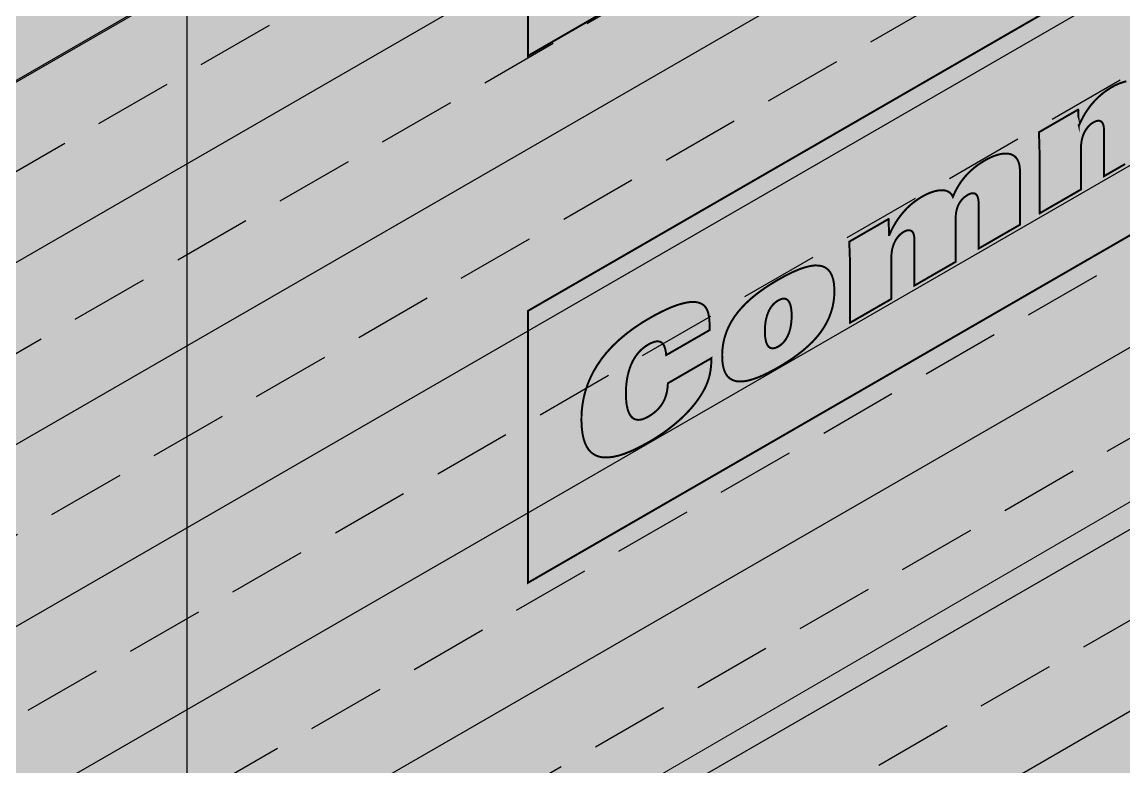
# Model space of a CAD drawing. Extents: x -263.2 to -212.2, y 313.3 to 379.3.
# Drawn here: x -245.456 to -242.835, y 360.67 to 362.443 of the extents above; entities that cross this region are included whole.
import ezdxf

# ---------------------------------------------------------------- set-up
doc = ezdxf.new("R2010")
doc.units = 0
doc.header["$LTSCALE"] = 1.5
doc.header["$MEASUREMENT"] = 0
doc.linetypes.add('DASHED', pattern=[0.75, 0.5, -0.25])
for name, color, linetype in [('DuPont Thru-Wall Flashing', 252, 'CONTINUOUS'), ('DUPONTLOGO', 250, 'CONTINUOUS'), ('FASTENING', 250, 'CONTINUOUS'), ('STRUCTURE', 250, 'CONTINUOUS')]:
    doc.layers.add(name, color=color, linetype=linetype)
doc.layers.add('EXTERIOR INSULATION', color=7, linetype='CONTINUOUS', true_color=0xcdd69f)
doc.layers.add('Tyvek CommercialWrap', color=7, linetype='DASHED', true_color=0x00538e)
doc.layers.add('Metal Stud', color=250, linetype='CONTINUOUS', lineweight=18)

# ---------------------------------------------------------------- blocks, each defined once
blk = doc.blocks.new('SS-DGG')
at = {"layer": 'STRUCTURE'}
h = blk.add_hatch(dxfattribs=at)
h.set_pattern_fill('AR-SAND', color=256, scale=0.25, style=0)
h.set_pattern_definition([(37.5, (15.99485, -57.45396), (-0.0157483, 0.481706), [0, -0.38, 0, -0.425, 0, -0.40625]), (7.5, (15.99485, -57.45396), (0.442444, 0.7055365), [0, -0.205, 0, -0.3425, 0, -0.13125]), (327.5, (15.68735, -57.45396), (0.7785355, 0.0014148), [0, -0.125, 0, -0.45, 0, -0.5875]), (317.5, (15.68735, -57.45396), (0.7515317, 0.219419), [0, -0.0625, 0, -0.295, 0, -0.3375])])
h.paths.add_polyline_path([(-0.0117, 0.0068), (-0.2192, 0.1179), (-8.1193, -4.4432), (-7.9193, -4.5587)])
h.paths.add_polyline_path([(-7.9076, -4.5654), (-8.1193, -4.4432, 0.022024), (-9.3058, -5.9412, 0.0603), (-9.803, -6.8341, 0.04506), (-10.1455, -7.9507, 0.020731), (-10.3947, -9.4372, -0.044799), (-10.5831, -10.3034, -0.020914), (-10.7727, -10.8302, -0.055655), (-11.0762, -11.3876, -0.016125), (-11.6807, -12.1961, -0.033704), (-12.1663, -12.7262), (-13.2257, -13.7367), (-13.0257, -13.8522), (-13.0257, -13.8776), (-12.0006, -12.8999, 0.033704), (-11.4932, -12.3459, 0.016125), (-10.8794, -11.525, 0.055655), (-10.5505, -10.9208, 0.020914), (-10.3541, -10.3752, 0.044799), (-10.1565, -9.467, -0.020731), (-9.9106, -8.0002, -0.04506), (-9.5808, -6.9248, -0.06032), (-9.1114, -6.0821, -0.022567)])
h.paths.add_polyline_path([(-13.0257, -13.8522), (-13.2257, -13.7367), (-13.2275, -16.9246), (-13.0257, -16.8081)])
h.paths.add_polyline_path([(-13.0257, -16.8081), (-13.2275, -16.9246), (-13.2289, -19.2531), (-13.0257, -19.1358)])
h.paths.add_polyline_path([(-13.0257, -19.1358), (-13.2289, -19.2531), (-13.2294, -20.135), (-13.0257, -20.2526)])
at = {"layer": 'STRUCTURE', "true_color": 0xffff42}
blk.add_hatch(color=51, dxfattribs=at).paths.add_polyline_path([(-9.9106, -8.0002, 0.020731), (-10.1565, -9.467, -0.044799), (-10.3541, -10.3752, -0.020914), (-10.5505, -10.9208, -0.055655), (-10.8794, -11.525, -0.016125), (-11.4932, -12.3459, -0.033704), (-12.0006, -12.8999), (-13.0257, -13.8776), (-13.0257, -20.2526), (0, -12.7322), (0, 0), (-7.9076, -4.5654, 0.022896), (-9.128, -6.105, 0.058555), (-9.5808, -6.9248, 0.04506)])
blk = doc.blocks.new('CW logo')
at = {"layer": 'DUPONTLOGO', "lineweight": 35, "true_color": 0x00538e}
h = blk.add_hatch(color=154, dxfattribs=at)
h.paths.add_polyline_path([(0, 2.3551), (-0.3621, 2.1461), (-0.3621, 2.4109), (0.6981, 3.023), (0.6981, 2.7582), (0.3277, 2.5443), (0.3277, 1.443), (0, 1.2538)])
h.paths.add_polyline_path([(1.5206, 3.0816), (1.0732, 1.5101), (0.7864, 1.3445), (0.9027, 1.7466), (0.5586, 2.5262), (0.8913, 2.7183), (1.0535, 2.1515), (1.0568, 2.1534), (1.2338, 2.916)])
h.paths.add_polyline_path([(1.8645, 2.3303), (1.5515, 3.0995), (1.8826, 3.2906), (2.0448, 2.7182), (2.0481, 2.7201), (2.2218, 3.4864), (2.5118, 3.6539), (2.2004, 2.5242)])
h.paths.add_polyline_path([(2.8011, 3.2741), (2.8012, 3.2529), (2.8019, 3.2325), (2.8033, 3.2131), (2.8055, 3.1948), (2.8086, 3.1778), (2.8127, 3.1622), (2.8177, 3.1481), (2.8239, 3.1358), (2.8312, 3.1253), (2.8397, 3.1167), (2.8495, 3.1104), (2.8606, 3.1062), (2.8732, 3.1046), (2.8873, 3.1054), (2.903, 3.109), (2.9202, 3.1155), (2.9392, 3.1249), (2.9553, 3.1344), (2.9695, 3.1439), (2.9831, 3.1539), (2.996, 3.1644), (3.0082, 3.1755), (3.0197, 3.1871), (3.0304, 3.1991), (3.0404, 3.2117), (3.0497, 3.2247), (3.0581, 3.2382), (3.0658, 3.2522), (3.0728, 3.2665), (3.0789, 3.2813), (3.0842, 3.2965), (3.0887, 3.312), (3.0923, 3.328), (3.0951, 3.3443), (3.097, 3.3522), (3.1027, 3.3555), (3.1133, 3.3616), (3.1279, 3.37), (3.1459, 3.3804), (3.1668, 3.3925), (3.1896, 3.4057), (3.2139, 3.4197), (3.2389, 3.4341), (3.2639, 3.4485), (3.2883, 3.4626), (3.3114, 3.4759), (3.3324, 3.4881), (3.3508, 3.4987), (3.3659, 3.5074), (3.3769, 3.5138), (3.3832, 3.5174), (3.3839, 3.5107), (3.3812, 3.4883), (3.3775, 3.466), (3.3727, 3.4438), (3.3669, 3.4217), (3.3602, 3.3998), (3.3527, 3.378), (3.3443, 3.3565), (3.3351, 3.3353), (3.3253, 3.3144), (3.3148, 3.2937), (3.3037, 3.2735), (3.292, 3.2537), (3.2798, 3.2342), (3.2672, 3.2153), (3.2542, 3.1968), (3.2409, 3.1789), (3.2274, 3.1616), (3.2146, 3.1454), (3.2015, 3.1296), (3.1879, 3.1142), (3.174, 3.0992), (3.1598, 3.0846), (3.1453, 3.0704), (3.1305, 3.0567), (3.1154, 3.0433), (3.1001, 3.0303), (3.0845, 3.0177), (3.0687, 3.0055), (3.0527, 2.9937), (3.0365, 2.9823), (3.0201, 2.9712), (3.0036, 2.9605), (2.9869, 2.9502), (2.9702, 2.9403), (2.9189, 2.912), (2.867, 2.8866), (2.819, 2.8669), (2.7747, 2.8529), (2.7342, 2.8444), (2.6973, 2.8417), (2.6639, 2.8446), (2.634, 2.8532), (2.6075, 2.8674), (2.5843, 2.8874), (2.5643, 2.9131), (2.5475, 2.9444), (2.5338, 2.9816), (2.523, 3.0244), (2.5152, 3.073), (2.5102, 3.1274), (2.5079, 3.1875), (2.5087, 3.2437), (2.5131, 3.2956), (2.5213, 3.3468), (2.5329, 3.3974), (2.5479, 3.447), (2.5661, 3.4956), (2.5872, 3.5431), (2.6111, 3.5892), (2.6378, 3.6338), (2.6669, 3.6769), (2.6983, 3.7182), (2.7319, 3.7576), (2.7675, 3.7949), (2.8049, 3.8301), (2.844, 3.863), (2.8846, 3.8934), (2.9265, 3.9212), (2.9757, 3.9497), (3.0296, 3.9767), (3.0792, 3.9968), (3.1245, 4.0102), (3.1656, 4.0171), (3.2028, 4.0177), (3.2362, 4.0122), (3.2659, 4.0008), (3.292, 3.9836), (3.3147, 3.9608), (3.3342, 3.9327), (3.3505, 3.8994), (3.3639, 3.861), (3.3744, 3.8179), (3.3822, 3.7701), (3.3875, 3.7179), (3.3904, 3.6614), (3.3907, 3.6145), (3.3825, 3.6098), (3.3641, 3.5992), (3.3368, 3.5834), (3.3021, 3.5633), (3.2612, 3.5398), (3.2157, 3.5135), (3.1668, 3.4853), (3.1161, 3.4559), (3.0647, 3.4263), (3.0143, 3.3972), (2.966, 3.3693), (2.9214, 3.3436), (2.8818, 3.3207), (2.8486, 3.3015), (2.8232, 3.2868), (2.8069, 3.2774)])
h.paths.add_polyline_path([(3.4854, 3.2661), (3.4854, 4.6323), (3.7967, 4.812), (3.7967, 3.4459)])
h.paths.add_polyline_path([(3.7967, 3.9757), (4.0803, 4.5594), (4.4195, 4.7553), (4.1409, 4.1952), (4.4604, 3.8291), (4.0917, 3.6161)])
h.paths.add_polyline_path([(3.0072, 3.5861), (3.031, 3.5998), (3.0523, 3.6121), (3.0702, 3.6225), (3.0841, 3.6305), (3.0961, 3.6374), (3.096, 3.6468), (3.0955, 3.6559), (3.0948, 3.6649), (3.0937, 3.6736), (3.0924, 3.6821), (3.0908, 3.6904), (3.0889, 3.6984), (3.0868, 3.7061), (3.0843, 3.7135), (3.0816, 3.7207), (3.0786, 3.7275), (3.0753, 3.734), (3.0718, 3.7402), (3.0679, 3.746), (3.0639, 3.7514), (3.0595, 3.7564), (3.0549, 3.761), (3.0501, 3.7651), (3.0449, 3.7686), (3.0396, 3.7716), (3.0339, 3.7741), (3.028, 3.7759), (3.0218, 3.7772), (3.0154, 3.7778), (3.0087, 3.7779), (3.0018, 3.7772), (2.9946, 3.7759), (2.9871, 3.7739), (2.9794, 3.7711), (2.9714, 3.7677), (2.9631, 3.7635), (2.9546, 3.7585), (2.9405, 3.7493), (2.9224, 3.736), (2.9059, 3.7218), (2.8911, 3.707), (2.8779, 3.6914), (2.8661, 3.6752), (2.8557, 3.6584), (2.8466, 3.6411), (2.8386, 3.6232), (2.8318, 3.6048), (2.826, 3.586), (2.8211, 3.5668), (2.817, 3.5472), (2.8137, 3.5272), (2.811, 3.5069), (2.8089, 3.4864), (2.8079, 3.471), (2.8125, 3.4737), (2.8227, 3.4796), (2.8377, 3.4882), (2.8565, 3.4991), (2.8785, 3.5118), (2.9029, 3.5258), (2.9287, 3.5408), (2.9552, 3.5561), (2.9817, 3.5713)], flags=16)
at = {"layer": 'DUPONTLOGO', "color": 154, "lineweight": 35, "true_color": 0x00538e, "const_width": 0.00471}
for points in [[(4.4855, 2.5897), (4.4855, 3.2366), (0, 0.647), (0, 0), (4.4855, 2.5897)], [(0, 2.3551), (-0.3621, 2.1461), (-0.3621, 2.4109), (0.6981, 3.023), (0.6981, 2.7582), (0.3277, 2.5443), (0.3277, 1.443), (0, 1.2538), (0, 2.3551)], [(1.4204, 0.9964), (1.4121, 0.9916), (1.404, 0.9869), (1.3962, 0.9824), (1.389, 0.9783), (1.3827, 0.9746), (1.3774, 0.9716), (1.3734, 0.9692), (1.3708, 0.9677), (1.3699, 0.9672), (1.3699, 0.9682), (1.3699, 0.9712), (1.3699, 0.9757), (1.3699, 0.9817), (1.3699, 0.9888), (1.3699, 0.9969), (1.3699, 1.0057), (1.3699, 1.0148), (1.3699, 1.0242), (1.3699, 1.0336), (1.3699, 1.0427), (1.3699, 1.0512), (1.3699, 1.059), (1.3699, 1.0658), (1.3699, 1.0713), (1.3699, 1.0753), (1.3699, 1.0776), (1.3699, 1.0792), (1.3697, 1.0822), (1.3694, 1.085), (1.3689, 1.0876), (1.3683, 1.0899), (1.3675, 1.092), (1.3665, 1.0939), (1.3653, 1.0954), (1.364, 1.0968), (1.3626, 1.0978), (1.361, 1.0986), (1.3592, 1.0991), (1.3573, 1.0993), (1.3553, 1.0992), (1.3531, 1.0988), (1.3507, 1.0982), (1.3483, 1.0972), (1.3456, 1.0959), (1.3429, 1.0943), (1.3403, 1.0924), (1.3377, 1.0904), (1.3352, 1.0881), (1.3328, 1.0856), (1.3305, 1.0828), (1.3283, 1.0799), (1.3262, 1.0768), (1.3243, 1.0734), (1.3225, 1.0699), (1.3209, 1.0662), (1.3195, 1.0622), (1.3183, 1.0581), (1.3172, 1.0538), (1.3164, 1.0494), (1.3158, 1.0447), (1.3154, 1.0399), (1.3153, 1.0349), (1.3153, 1.034), (1.3153, 1.0314), (1.3153, 1.0273), (1.3153, 1.022), (1.3153, 1.0156), (1.3153, 1.0084), (1.3153, 1.0005), (1.3153, 0.9923), (1.3153, 0.9839), (1.3153, 0.9755), (1.3153, 0.9674), (1.3153, 0.9598), (1.3153, 0.9528), (1.3153, 0.9467), (1.3153, 0.9418), (1.3153, 0.9381), (1.3153, 0.9361), (1.3152, 0.9356), (1.3137, 0.9347), (1.3106, 0.933), (1.3061, 0.9304), (1.3005, 0.9271), (1.2938, 0.9233), (1.2864, 0.919), (1.2785, 0.9145), (1.2703, 0.9097), (1.2619, 0.9049), (1.2537, 0.9002), (1.2458, 0.8956), (1.2384, 0.8913), (1.2318, 0.8875), (1.2261, 0.8842), (1.2216, 0.8817), (1.2185, 0.8799), (1.217, 0.879), (1.2169, 0.8794), (1.2169, 0.8819), (1.2169, 0.8863), (1.2169, 0.8922), (1.2169, 0.8995), (1.2169, 0.9079), (1.2169, 0.9171), (1.2169, 0.9268), (1.2169, 0.9369), (1.2169, 0.947), (1.2169, 0.9569), (1.2169, 0.9663), (1.2169, 0.975), (1.2169, 0.9827), (1.2169, 0.9891), (1.2169, 0.994), (1.2169, 0.9971), (1.2169, 0.9982), (1.2169, 1.0035), (1.2169, 1.0087), (1.2169, 1.0137), (1.2168, 1.0187), (1.2167, 1.0235), (1.2166, 1.0282), (1.2165, 1.0328), (1.2164, 1.0373), (1.2163, 1.0416), (1.2161, 1.0457), (1.216, 1.0497), (1.2159, 1.0535), (1.2157, 1.0572), (1.2155, 1.0607), (1.2154, 1.064), (1.2152, 1.0671), (1.215, 1.0699), (1.215, 1.0718), (1.2164, 1.0726), (1.2194, 1.0743), (1.2236, 1.0768), (1.229, 1.0799), (1.2354, 1.0836), (1.2424, 1.0876), (1.2499, 1.092), (1.2578, 1.0965), (1.2657, 1.1011), (1.2736, 1.1056), (1.2811, 1.11), (1.2881, 1.1141), (1.2945, 1.1177), (1.2999, 1.1208), (1.3041, 1.1233), (1.3071, 1.125), (1.3085, 1.1258), (1.3086, 1.1257), (1.3086, 1.1249), (1.3087, 1.1235), (1.3088, 1.1217), (1.3088, 1.1193), (1.3089, 1.1167), (1.309, 1.1137), (1.3091, 1.1106), (1.3093, 1.1074), (1.3094, 1.1042), (1.3095, 1.1011), (1.3096, 1.0981), (1.3097, 1.0953), (1.3098, 1.0929), (1.3099, 1.0908), (1.3099, 1.0893), (1.3099, 1.0883), (1.31, 1.0879), (1.31, 1.0879), (1.31, 1.0879), (1.31, 1.088), (1.31, 1.088), (1.3101, 1.088), (1.3101, 1.088), (1.3102, 1.0881), (1.3102, 1.0881), (1.3103, 1.0881), (1.3104, 1.0882), (1.3104, 1.0882), (1.3105, 1.0882), (1.3105, 1.0883), (1.3106, 1.0883), (1.3106, 1.0883), (1.3106, 1.0883), (1.3106, 1.0883), (1.3115, 1.0903), (1.3141, 1.0962), (1.317, 1.102), (1.3201, 1.1078), (1.3233, 1.1136), (1.3268, 1.1193), (1.3305, 1.1249), (1.3344, 1.1304), (1.3385, 1.1358), (1.3429, 1.1411), (1.3474, 1.1462), (1.3522, 1.1513), (1.3573, 1.1561), (1.3626, 1.1608), (1.3681, 1.1654), (1.3739, 1.1697), (1.3799, 1.1738), (1.3861, 1.1778), (1.3918, 1.181), (1.3972, 1.1838), (1.4025, 1.1863), (1.4078, 1.1885), (1.413, 1.1903), (1.4181, 1.1919), (1.4231, 1.1931)]]:
    blk.add_lwpolyline(points, dxfattribs=at)
for points in [[(0.7658, 0.7378), (0.7658, 0.743), (0.7658, 0.7482), (0.7657, 0.7533), (0.7657, 0.7582), (0.7656, 0.7631), (0.7655, 0.7678), (0.7654, 0.7724), (0.7653, 0.7768), (0.7651, 0.7811), (0.765, 0.7853), (0.7649, 0.7893), (0.7647, 0.7931), (0.7645, 0.7967), (0.7644, 0.8002), (0.7642, 0.8035), (0.764, 0.8066), (0.7639, 0.8095), (0.7638, 0.8114), (0.7653, 0.8122), (0.7682, 0.8139), (0.7725, 0.8164), (0.7779, 0.8195), (0.7842, 0.8231), (0.7912, 0.8272), (0.7988, 0.8315), (0.8066, 0.8361), (0.8146, 0.8407), (0.8224, 0.8452), (0.83, 0.8495), (0.837, 0.8536), (0.8433, 0.8572), (0.8487, 0.8604), (0.853, 0.8628), (0.8559, 0.8645), (0.8573, 0.8654), (0.8575, 0.8653), (0.8575, 0.8645), (0.8575, 0.8631), (0.8576, 0.8612), (0.8577, 0.8589), (0.8578, 0.8562), (0.8579, 0.8533), (0.858, 0.8502), (0.8581, 0.847), (0.8582, 0.8438), (0.8583, 0.8406), (0.8584, 0.8376), (0.8585, 0.8349), (0.8586, 0.8324), (0.8587, 0.8304), (0.8587, 0.8288), (0.8588, 0.8278), (0.8588, 0.8275), (0.8588, 0.8275), (0.8588, 0.8275), (0.8588, 0.8275), (0.8589, 0.8275), (0.8589, 0.8275), (0.859, 0.8276), (0.859, 0.8276), (0.8591, 0.8276), (0.8591, 0.8277), (0.8592, 0.8277), (0.8592, 0.8277), (0.8593, 0.8278), (0.8593, 0.8278), (0.8594, 0.8278), (0.8594, 0.8278), (0.8594, 0.8278), (0.8594, 0.8279), (0.8603, 0.8298), (0.863, 0.8357), (0.8658, 0.8416), (0.8689, 0.8474), (0.8722, 0.8531), (0.8756, 0.8588), (0.8793, 0.8644), (0.8832, 0.8699), (0.8874, 0.8753), (0.8917, 0.8806), (0.8963, 0.8858), (0.9011, 0.8908), (0.9061, 0.8957), (0.9114, 0.9004), (0.9169, 0.9049), (0.9227, 0.9092), (0.9287, 0.9134), (0.9349, 0.9173), (0.9407, 0.9206), (0.946, 0.9233), (0.9513, 0.9258), (0.9566, 0.928), (0.9619, 0.9299), (0.967, 0.9314), (0.9719, 0.9326), (0.9768, 0.9334), (0.9814, 0.9339), (0.9858, 0.9339), (0.99, 0.9335), (0.994, 0.9328), (0.9976, 0.9315), (1.0009, 0.9298), (1.0039, 0.9276), (1.0065, 0.925), (1.0086, 0.9218), (1.0104, 0.9181), (1.0129, 0.924), (1.0156, 0.9298), (1.0185, 0.9354), (1.0216, 0.941), (1.0249, 0.9464), (1.0284, 0.9518), (1.0321, 0.957), (1.0361, 0.9621), (1.0403, 0.9671), (1.0447, 0.972), (1.0494, 0.9768), (1.0543, 0.9814), (1.0595, 0.9859), (1.065, 0.9904), (1.0708, 0.9947), (1.0769, 0.9988), (1.0833, 1.0029), (1.0899, 1.0067), (1.0963, 1.0101), (1.1028, 1.0131), (1.1093, 1.0158), (1.1157, 1.0179), (1.1221, 1.0196), (1.1283, 1.0207), (1.1344, 1.0212), (1.1401, 1.0211), (1.1455, 1.0203), (1.1505, 1.0187), (1.1551, 1.0163), (1.1592, 1.013), (1.1627, 1.0089), (1.1656, 1.0038), (1.1678, 0.9978), (1.1693, 0.9906), (1.17, 0.9824), (1.1701, 0.9789), (1.1701, 0.9762), (1.1701, 0.9716), (1.1701, 0.9652), (1.1701, 0.9574), (1.1701, 0.9485), (1.1701, 0.9387), (1.1701, 0.9282), (1.1701, 0.9175), (1.1701, 0.9067), (1.1701, 0.8961), (1.1701, 0.886), (1.1701, 0.8768), (1.1701, 0.8685), (1.1701, 0.8617), (1.1701, 0.8564), (1.1701, 0.8531), (1.1701, 0.8519), (1.1692, 0.8514), (1.1666, 0.8499), (1.1625, 0.8475), (1.1572, 0.8445), (1.1509, 0.8408), (1.1437, 0.8367), (1.136, 0.8322), (1.1278, 0.8275), (1.1195, 0.8227), (1.1112, 0.8179), (1.1031, 0.8132), (1.0955, 0.8088), (1.0886, 0.8048), (1.0826, 0.8014), (1.0777, 0.7985), (1.0741, 0.7965), (1.0721, 0.7953), (1.0716, 0.7951), (1.0716, 0.7968), (1.0716, 0.8002), (1.0716, 0.8051), (1.0716, 0.8114), (1.0716, 0.8187), (1.0716, 0.8268), (1.0716, 0.8355), (1.0716, 0.8446), (1.0716, 0.8538), (1.0716, 0.8628), (1.0716, 0.8716), (1.0716, 0.8797), (1.0716, 0.887), (1.0716, 0.8932), (1.0716, 0.8982), (1.0716, 0.9016), (1.0716, 0.9032), (1.0716, 0.9053), (1.0714, 0.9083), (1.0711, 0.9111), (1.0707, 0.9137), (1.0701, 0.9161), (1.0693, 0.9184), (1.0684, 0.9204), (1.0673, 0.9222), (1.066, 0.9237), (1.0646, 0.9249), (1.063, 0.9259), (1.0611, 0.9265), (1.0591, 0.9269), (1.0569, 0.9268), (1.0545, 0.9264), (1.0518, 0.9256), (1.049, 0.9244), (1.0459, 0.9228), (1.0432, 0.9211), (1.0405, 0.9193), (1.0379, 0.9173), (1.0355, 0.9151), (1.0331, 0.9128), (1.0309, 0.9103), (1.0288, 0.9076), (1.0269, 0.9047), (1.0251, 0.9017), (1.0234, 0.8984), (1.022, 0.895), (1.0207, 0.8913), (1.0196, 0.8875), (1.0187, 0.8834), (1.0179, 0.8792), (1.0175, 0.8747), (1.0172, 0.87), (1.0171, 0.8666), (1.0171, 0.8651), (1.0171, 0.8618), (1.0171, 0.8571), (1.0171, 0.8512), (1.0171, 0.8442), (1.0171, 0.8365), (1.0171, 0.8282), (1.0171, 0.8195), (1.0171, 0.8108), (1.0171, 0.8021), (1.0171, 0.7938), (1.0171, 0.7861), (1.0171, 0.7791), (1.0171, 0.7732), (1.0171, 0.7685), (1.0171, 0.7652), (1.0171, 0.7637), (1.0167, 0.7633), (1.0147, 0.7622), (1.0111, 0.7601), (1.0062, 0.7572), (1.0002, 0.7538), (0.9933, 0.7498), (0.9857, 0.7454), (0.9776, 0.7408), (0.9693, 0.736), (0.961, 0.7312), (0.9528, 0.7265), (0.9451, 0.722), (0.9379, 0.7178), (0.9316, 0.7142), (0.9263, 0.7111), (0.9222, 0.7088), (0.9196, 0.7073), (0.9187, 0.7068), (0.9187, 0.7078), (0.9187, 0.7107), (0.9187, 0.7153), (0.9187, 0.7212), (0.9187, 0.7284), (0.9187, 0.7364), (0.9187, 0.7452), (0.9187, 0.7544), (0.9187, 0.7638), (0.9187, 0.7731), (0.9187, 0.7822), (0.9187, 0.7907), (0.9187, 0.7985), (0.9187, 0.8053), (0.9188, 0.8108), (0.9188, 0.8149), (0.9188, 0.8172), (0.9187, 0.8187), (0.9186, 0.8217), (0.9183, 0.8245), (0.9178, 0.8271), (0.9171, 0.8295), (0.9163, 0.8316), (0.9154, 0.8334), (0.9142, 0.835), (0.9129, 0.8363), (0.9115, 0.8373), (0.9099, 0.8381), (0.9081, 0.8386), (0.9062, 0.8388), (0.9042, 0.8388), (0.902, 0.8384), (0.8996, 0.8377), (0.8971, 0.8367), (0.8945, 0.8354), (0.8918, 0.8338), (0.8892, 0.8319), (0.8866, 0.8299), (0.8841, 0.8276), (0.8817, 0.8251), (0.8793, 0.8224), (0.8772, 0.8194), (0.8751, 0.8163), (0.8732, 0.8129), (0.8714, 0.8094), (0.8698, 0.8057), (0.8684, 0.8018), (0.8671, 0.7977), (0.8661, 0.7934), (0.8653, 0.7889), (0.8647, 0.7843), (0.8643, 0.7794), (0.8642, 0.7745), (0.8642, 0.7735), (0.8642, 0.7709), (0.8642, 0.7669), (0.8642, 0.7615), (0.8642, 0.7551), (0.8642, 0.7479), (0.8642, 0.7401), (0.8642, 0.7319), (0.8642, 0.7235), (0.8642, 0.7151), (0.8642, 0.707), (0.8642, 0.6993), (0.8642, 0.6924), (0.8642, 0.6863), (0.8642, 0.6814), (0.8642, 0.6777), (0.8642, 0.6757), (0.864, 0.6752), (0.8626, 0.6743), (0.8595, 0.6725), (0.855, 0.6699), (0.8493, 0.6667), (0.8427, 0.6628), (0.8353, 0.6586), (0.8274, 0.654), (0.8191, 0.6493), (0.8108, 0.6444), (0.8026, 0.6397), (0.7947, 0.6351), (0.7873, 0.6308), (0.7806, 0.627), (0.775, 0.6237), (0.7705, 0.6212), (0.7674, 0.6194), (0.7659, 0.6185), (0.7658, 0.6189), (0.7658, 0.6214), (0.7658, 0.6258), (0.7658, 0.6317), (0.7658, 0.639), (0.7658, 0.6474), (0.7658, 0.6566), (0.7658, 0.6664), (0.7658, 0.6764), (0.7658, 0.6865), (0.7658, 0.6964), (0.7658, 0.7058), (0.7658, 0.7145), (0.7658, 0.7222), (0.7658, 0.7286), (0.7658, 0.7335), (0.7658, 0.7367)], [(0.5951, 0.7211), (0.6097, 0.7292), (0.6236, 0.7364), (0.6369, 0.7424), (0.6493, 0.7474), (0.6611, 0.7511), (0.6719, 0.7537), (0.682, 0.7549), (0.6911, 0.7547), (0.6994, 0.7532), (0.7067, 0.7501), (0.713, 0.7455), (0.7183, 0.7393), (0.7225, 0.7315), (0.7257, 0.7219), (0.7277, 0.7106), (0.7286, 0.6974), (0.7283, 0.6831), (0.7268, 0.6692), (0.7242, 0.6558), (0.7205, 0.6429), (0.7157, 0.6304), (0.7099, 0.6183), (0.7031, 0.6066), (0.6954, 0.5953), (0.6867, 0.5844), (0.6771, 0.5738), (0.6666, 0.5636), (0.6553, 0.5537), (0.6432, 0.5441), (0.6304, 0.5347), (0.6168, 0.5256), (0.6025, 0.5168), (0.5877, 0.5082), (0.5734, 0.5006), (0.5598, 0.494), (0.547, 0.4885), (0.5349, 0.4842), (0.5236, 0.481), (0.5131, 0.4792), (0.5035, 0.4787), (0.4948, 0.4795), (0.487, 0.4818), (0.4802, 0.4857), (0.4744, 0.491), (0.4697, 0.498), (0.466, 0.5067), (0.4634, 0.5171), (0.4619, 0.5293), (0.4616, 0.5433), (0.4625, 0.5575), (0.4645, 0.5712), (0.4677, 0.5844), (0.4719, 0.5971), (0.4772, 0.6094), (0.4835, 0.6213), (0.4908, 0.6327), (0.499, 0.6438), (0.5082, 0.6545), (0.5182, 0.6649), (0.5291, 0.675), (0.5408, 0.6847), (0.5533, 0.6942), (0.5665, 0.7034), (0.5804, 0.7123)], [(0.3284, 0.5415), (0.3279, 0.5469), (0.3271, 0.5518), (0.3261, 0.5562), (0.3249, 0.5601), (0.3235, 0.5636), (0.3219, 0.5666), (0.32, 0.569), (0.3179, 0.5711), (0.3156, 0.5726), (0.313, 0.5736), (0.3102, 0.5742), (0.3071, 0.5743), (0.3037, 0.5739), (0.3001, 0.573), (0.2962, 0.5717), (0.292, 0.5699), (0.2875, 0.5676), (0.2817, 0.5641), (0.2754, 0.5596), (0.2697, 0.5548), (0.2644, 0.5495), (0.2595, 0.5438), (0.2552, 0.5378), (0.2512, 0.5315), (0.2477, 0.5248), (0.2446, 0.5179), (0.2419, 0.5108), (0.2396, 0.5035), (0.2376, 0.496), (0.236, 0.4883), (0.2347, 0.4806), (0.2337, 0.4727), (0.2331, 0.4648), (0.2327, 0.4568), (0.2326, 0.4488), (0.2328, 0.441), (0.2333, 0.4336), (0.234, 0.4265), (0.2351, 0.4199), (0.2365, 0.4138), (0.2382, 0.4082), (0.2403, 0.4031), (0.2428, 0.3987), (0.2456, 0.3949), (0.2488, 0.3919), (0.2525, 0.3896), (0.2566, 0.388), (0.2611, 0.3874), (0.2661, 0.3876), (0.2715, 0.3887), (0.2775, 0.3909), (0.2839, 0.394), (0.2895, 0.3973), (0.2944, 0.4005), (0.299, 0.4039), (0.3033, 0.4075), (0.3073, 0.4112), (0.311, 0.4151), (0.3144, 0.4192), (0.3175, 0.4234), (0.3203, 0.4279), (0.3228, 0.4325), (0.325, 0.4373), (0.3269, 0.4423), (0.3285, 0.4475), (0.3299, 0.4529), (0.3309, 0.4585), (0.3317, 0.4643), (0.3322, 0.4703), (0.3325, 0.4746), (0.3341, 0.4755), (0.3375, 0.4774), (0.3423, 0.4802), (0.3485, 0.4838), (0.3556, 0.4879), (0.3636, 0.4925), (0.3721, 0.4974), (0.3809, 0.5025), (0.3899, 0.5077), (0.3986, 0.5128), (0.407, 0.5176), (0.4148, 0.5221), (0.4217, 0.5261), (0.4276, 0.5295), (0.4321, 0.5321), (0.435, 0.5338), (0.4362, 0.5345), (0.4361, 0.5304), (0.4359, 0.526), (0.4356, 0.5215), (0.4353, 0.5171), (0.4349, 0.5126), (0.4343, 0.5081), (0.4337, 0.5035), (0.4328, 0.4989), (0.4319, 0.4943), (0.4307, 0.4895), (0.4293, 0.4848), (0.4277, 0.4799), (0.4259, 0.475), (0.4238, 0.4699), (0.4215, 0.4648), (0.4189, 0.4596), (0.4159, 0.4542), (0.412, 0.4476), (0.4069, 0.4398), (0.4015, 0.4321), (0.3957, 0.4246), (0.3896, 0.4171), (0.3831, 0.4098), (0.3763, 0.4026), (0.3693, 0.3956), (0.362, 0.3887), (0.3544, 0.382), (0.3466, 0.3755), (0.3386, 0.3691), (0.3304, 0.3628), (0.322, 0.3568), (0.3134, 0.351), (0.3048, 0.3453), (0.296, 0.3398), (0.2861, 0.334), (0.2661, 0.3232), (0.2477, 0.3143), (0.2309, 0.3074), (0.2155, 0.3024), (0.2015, 0.2993), (0.1888, 0.2979), (0.1775, 0.2982), (0.1675, 0.3002), (0.1587, 0.3039), (0.1511, 0.309), (0.1446, 0.3157), (0.1392, 0.3238), (0.1349, 0.3333), (0.1315, 0.3442), (0.1291, 0.3563), (0.1276, 0.3696), (0.1269, 0.384), (0.127, 0.3968), (0.1276, 0.4088), (0.129, 0.4213), (0.1311, 0.4343), (0.134, 0.4476), (0.1379, 0.4613), (0.1429, 0.4753), (0.149, 0.4895), (0.1563, 0.5038), (0.165, 0.5183), (0.175, 0.5329), (0.1867, 0.5475), (0.1999, 0.562), (0.2148, 0.5764), (0.2316, 0.5907), (0.2503, 0.6048), (0.2709, 0.6187), (0.2904, 0.6303), (0.3006, 0.636), (0.3104, 0.6412), (0.3198, 0.646), (0.3288, 0.6502), (0.3375, 0.6541), (0.3458, 0.6574), (0.3537, 0.6603), (0.3613, 0.6627), (0.3684, 0.6647), (0.3751, 0.6662), (0.3815, 0.6673), (0.3874, 0.6679), (0.393, 0.6681), (0.3981, 0.6678), (0.4028, 0.6671), (0.4071, 0.666), (0.411, 0.6644), (0.4137, 0.6629), (0.4161, 0.6614), (0.4182, 0.6596), (0.4202, 0.6577), (0.422, 0.6556), (0.4236, 0.6533), (0.4251, 0.6506), (0.4264, 0.6478), (0.4276, 0.6446), (0.4286, 0.641), (0.4294, 0.6372), (0.4302, 0.6329), (0.4308, 0.6283), (0.4313, 0.6232), (0.4316, 0.6177), (0.4319, 0.6118), (0.4321, 0.6053), (0.4319, 0.6012), (0.4302, 0.6002), (0.4267, 0.5982), (0.4217, 0.5953), (0.4155, 0.5917), (0.4083, 0.5875), (0.4003, 0.5829), (0.3917, 0.578), (0.3829, 0.5729), (0.374, 0.5677), (0.3652, 0.5627), (0.3569, 0.5579), (0.3492, 0.5534), (0.3423, 0.5495), (0.3366, 0.5462), (0.3322, 0.5436), (0.3294, 0.542)], [(0.595, 0.5619), (0.5993, 0.5646), (0.6031, 0.5677), (0.6067, 0.5711), (0.6099, 0.5747), (0.6128, 0.5787), (0.6153, 0.5829), (0.6176, 0.5873), (0.6196, 0.592), (0.6214, 0.5968), (0.6229, 0.6018), (0.6241, 0.6069), (0.6251, 0.6121), (0.6258, 0.6174), (0.6264, 0.6228), (0.6267, 0.6283), (0.6269, 0.6338), (0.6268, 0.6392), (0.6266, 0.6444), (0.6261, 0.6494), (0.6255, 0.654), (0.6246, 0.6583), (0.6235, 0.6622), (0.6222, 0.6657), (0.6205, 0.6687), (0.6187, 0.6713), (0.6165, 0.6733), (0.6141, 0.6748), (0.6113, 0.6757), (0.6083, 0.676), (0.6049, 0.6756), (0.6012, 0.6746), (0.5972, 0.6728), (0.5929, 0.6703), (0.5889, 0.6675), (0.5852, 0.6642), (0.5818, 0.6607), (0.5788, 0.6569), (0.5761, 0.6529), (0.5736, 0.6486), (0.5715, 0.644), (0.5696, 0.6393), (0.568, 0.6344), (0.5666, 0.6293), (0.5655, 0.6242), (0.5646, 0.6189), (0.564, 0.6135), (0.5635, 0.608), (0.5633, 0.6025), (0.5633, 0.5971), (0.5634, 0.5917), (0.5637, 0.5867), (0.5643, 0.5819), (0.5651, 0.5775), (0.566, 0.5734), (0.5673, 0.5697), (0.5688, 0.5664), (0.5705, 0.5636), (0.5725, 0.5613), (0.5748, 0.5595), (0.5774, 0.5583), (0.5803, 0.5577), (0.5835, 0.5577), (0.587, 0.5584), (0.5908, 0.5598)]]:
    blk.add_lwpolyline(points, close=True, dxfattribs=at)

msp = doc.modelspace()

# ---------------------------------------------------------------- hatches: boundary and pattern name
at = {"layer": 'DuPont Thru-Wall Flashing'}
h = msp.add_hatch(color=252, dxfattribs=at)
edge = h.paths.add_edge_path()
edge.add_arc((-236.2348, 361.6451), 0.4, 180, 216.4361, ccw=False)
edge.add_line((-236.6348, 361.6451), (-236.6348, 364.9001))
edge.add_line((-236.6348, 364.9001), (-248.8317, 357.8065))
edge.add_line((-248.8317, 357.8065), (-248.8317, 354.5514))
edge.add_arc((-248.4317, 354.5514), 0.4, 180, 210)
edge.add_line((-248.7781, 354.3514), (-236.5566, 361.4075))
edge = h.paths.add_edge_path()
edge.add_line((-234.6147, 360.2479), (-236.4348, 361.2987))
edge.add_arc((-236.2348, 361.6451), 0.4, 216.4361, 240, ccw=False)
edge.add_line((-236.5566, 361.4075), (-248.7781, 354.3514))
edge.add_arc((-248.4317, 354.5514), 0.4, 210, 240)
edge.add_line((-248.6317, 354.205), (-246.8607, 353.1825))
edge.add_line((-246.8607, 353.1825), (-234.6147, 360.2479))
at = {"layer": 'EXTERIOR INSULATION', "linetype": 'Continuous'}
h = msp.add_hatch(dxfattribs=at)
h.set_pattern_fill('ANSI33', color=250, scale=3, angle=105, style=0)
h.paths.add_polyline_path([(-236.3428, 373.6755), (-237.163, 374.149), (-245.0134, 369.6166, 0.179014), (-247.0708, 365.0793, -0.133967), (-247.881, 362.773, -0.067815), (-250.1182, 360.3206), (-250.1182, 354.5164), (-249.2986, 354.0432), (-249.298, 354.0435), (-249.298, 359.8471, 0.067815), (-247.0608, 362.2994, 0.133967), (-246.2506, 364.6058, -0.179014), (-244.1932, 369.1431)])
msp.add_hatch(color=256, dxfattribs=at).paths.add_polyline_path([(-236.3428, 373.6755), (-244.1932, 369.1431, 0.179014), (-246.2506, 364.6058, -0.133967), (-247.0608, 362.2994, -0.067815), (-249.298, 359.8471), (-249.298, 354.0435), (-236.3428, 361.5315)])
h = msp.add_hatch(dxfattribs=at)
h.set_pattern_fill('ANSI33', color=250, scale=1.5, angle=345, style=0)
h.paths.add_polyline_path([(-236.3428, 373.6755), (-244.1932, 369.1431, 0.179014), (-246.2506, 364.6058, -0.133967), (-247.0608, 362.2994, -0.067815), (-249.298, 359.8471), (-249.298, 354.0435), (-236.3428, 361.5315)])
at = {"layer": 'Tyvek CommercialWrap', "true_color": 0xffffff}
msp.add_hatch(color=7, dxfattribs=at).paths.add_polyline_path([(-243.5723, 368.3468, 0.173615), (-245.2532, 364.5344, -0.133967), (-246.2378, 361.7314, -0.053868), (-248.1034, 359.5687), (-248.1024, 358.4221), (-247.9292, 358.1343), (-247.94, 355.7905), (-236.3428, 362.4935), (-236.3428, 372.5208)])
at = {"layer": 'Tyvek CommercialWrap', "linetype": 'Continuous', "true_color": 0x00538e}
h = msp.add_hatch(dxfattribs=at)
h.set_pattern_fill('ANSI31', color=154, scale=30, angle=165, style=0)
h.set_pattern_definition([(210, (-972.566, -525.143), (1.875, -3.247595), [])])
h.paths.add_polyline_path([(-236.3428, 372.5208), (-243.5723, 368.3468, 0.173615), (-245.2532, 364.5344, -0.133967), (-246.2378, 361.7314, -0.053868), (-248.1034, 359.5687), (-248.1024, 358.4221), (-247.9292, 358.1343), (-247.94, 355.7905), (-236.3428, 362.4935)])
h = msp.add_hatch(dxfattribs=at)
h.set_pattern_fill('ANSI31', color=154, scale=30, angle=225, style=0)
h.set_pattern_definition([(270, (-972.566, -525.143), (3.75, -9e-16), [])])
h.paths.add_polyline_path([(-236.3428, 372.5208), (-243.5723, 368.3468, 0.173615), (-245.2532, 364.5344, -0.133967), (-246.2378, 361.7314, -0.053868), (-248.1034, 359.5687), (-248.1024, 358.4221), (-247.9292, 358.1343), (-247.94, 355.7905), (-236.3428, 362.4935)])

# ---------------------------------------------------------------- linework, layer by layer
at = {"layer": 'DuPont Thru-Wall Flashing', "color": 250, "lineweight": 0}
msp.add_lwpolyline([(-248.8317, 357.8065), (-236.6348, 364.8988)], dxfattribs=at)
at = {"layer": 'Tyvek CommercialWrap', "const_width": 0.09, "flags": 128}
msp.add_lwpolyline([(-236.3428, 372.5208), (-236.3428, 362.4935), (-247.94, 355.7905), (-247.9292, 358.1343), (-248.1024, 358.4221), (-248.1034, 359.5687, 0.053868), (-246.2378, 361.7314, 0.133967), (-245.2532, 364.5344, -0.173615), (-243.5723, 368.3468)], format="xyb", close=True, dxfattribs=at)

# ---------------------------------------------------------------- block references
at = {"layer": 'FASTENING', "color": 5}
msp.add_blockref('CW logo', (-244.2523, 361.109), dxfattribs=at)
at = {"layer": 'Metal Stud', "color": 1}
msp.add_blockref('SS-DGG', (-237.413, 374.582), dxfattribs=at)

doc.saveas('drawing.dxf')
